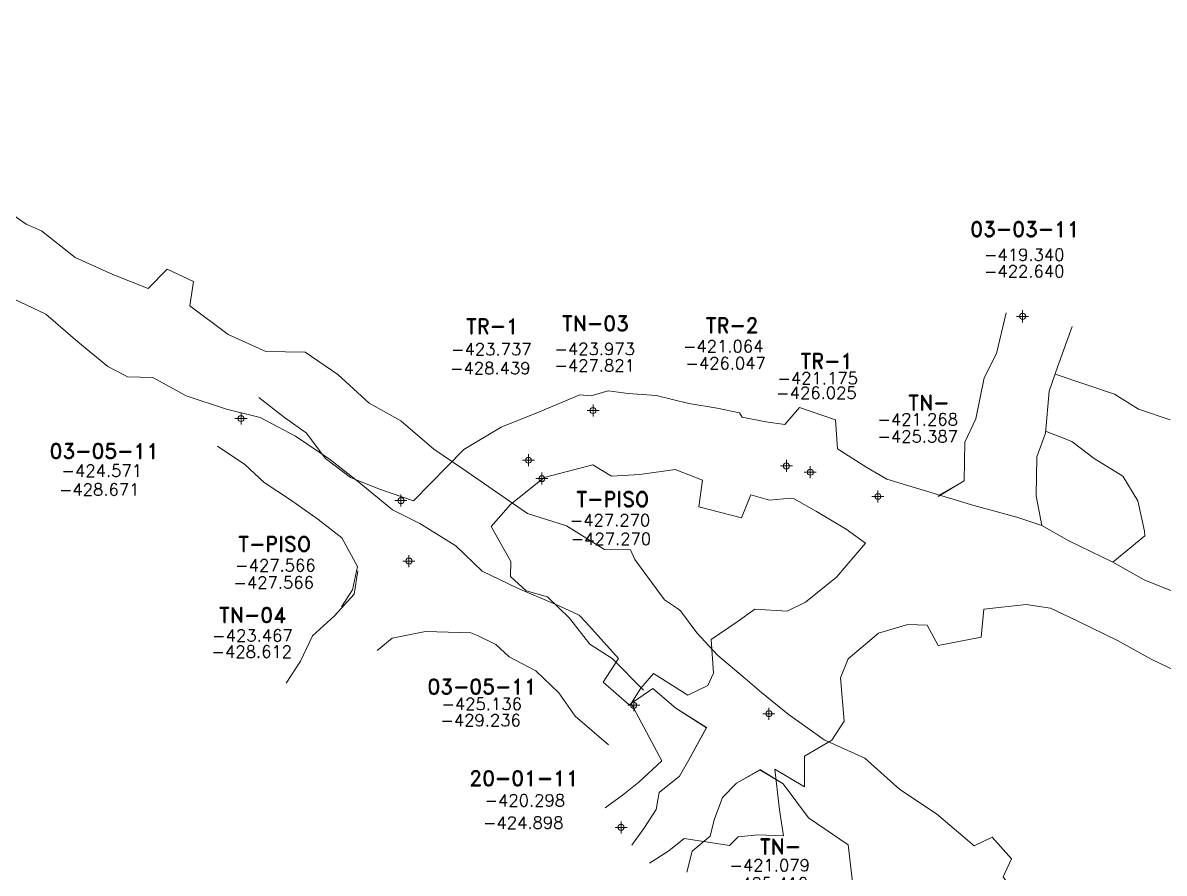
# Model space of a CAD drawing. Extents: x -47776 to 11079, y 0 to 10209.
# Drawn here: x 10614.3 to 10709.2, y 9893.2 to 9963.8 of the extents above; entities that cross this region are included whole.
import ezdxf
from ezdxf.enums import TextEntityAlignment as Align

# ---------------------------------------------------------------- set-up
doc = ezdxf.new("R2010")
doc.units = 0
doc.header["$MEASUREMENT"] = 0
doc.header["$PDMODE"] = 34
doc.header["$PDSIZE"] = 0.5
for name, color, linetype in [('arriba', 7, 'Continuous'), ('F-480-7606-W-SCR', 5, 'Continuous'), ('R-480-7804-NW-FIC', 240, 'Continuous'), ('R-480-7804-NW-SCR', 240, 'Continuous')]:
    doc.layers.add(name, color=color, linetype=linetype)
doc.styles.add('ROMAND', font='ROMAND.SHX')
doc.styles.add('ROMANS', font='ROMANS.SHX', dxfattribs={"width": 2.5})

# ---------------------------------------------------------------- blocks, each defined once
blk = doc.blocks.new('F2')
at = {"lineweight": 0}
blk.add_point((0, 0), dxfattribs=at)
at = {"lineweight": 0, "style": 'ROMAND'}
for tag, height, p in [('NOMBRE', 1.25, (0.201, 6.617)), ('CIELO', 1, (0.136, 4.616)), ('PISO', 1, (0.136, 3.247))]:
    blk.add_attdef(tag, text='', height=height, dxfattribs=at).set_placement(p, align=Align.CENTER)
at = {"lineweight": 0, "style": 'ROMANS', "flags": 1}
for tag, p in [('MINA', (-0.074, -3.255)), ('LOCALIZACION', (-0.074, -4.928)), ('ESTRUCTURA', (-0.074, -6.618)), ('NIVEL', (-0.074, -8.29)), ('OBRA', (-0.074, -10.121)), ('FECHA', (-0.074, -11.793)), ('ATRAS', (-0.074, -13.483)), ('TOPOGRAFO', (2.675, -15.297))]:
    blk.add_attdef(tag, text='', height=1.25, dxfattribs=at).set_placement(p, align=Align.CENTER)

msp = doc.modelspace()

# ---------------------------------------------------------------- linework, layer by layer
at = {"layer": 'arriba', "color": 4, "linetype": 'Continuous', "lineweight": 0}
msp.add_polyline3d([(10636.202, 9908.942, -424.46), (10637.402, 9910.782, -423.339), (10638.405, 9912.869, -420.313), (10640.217, 9914.548, -421.281), (10641.861, 9916.337, -423.449), (10642.173, 9918.279, -423.85)], dxfattribs=at)
at = {"layer": 'F-480-7606-W-SCR', "color": 5, "linetype": 'Continuous', "lineweight": 0}
for points in [[(10582.124, 9963.815, -410.91), (10584.529, 9962.815, -410.839), (10586.435, 9961.494, -411.835), (10589.268, 9960.595, -410.429), (10592.807, 9958.882, -411.621), (10596.047, 9957.661, -411.214), (10599.263, 9955.889, -412.507), (10602.458, 9953.904, -411.8), (10605.487, 9952.228, -411.893), (10608.878, 9949.466, -411.684), (10612.256, 9948.511, -411.378), (10613.234, 9948.007, -411.475), (10613.5, 9947.869, -411.475), (10614.6, 9947.077, -411.872), (10615.881, 9946.529, -411.169), (10618.661, 9944.307, -411.063), (10621.792, 9942.917, -411.656), (10624.738, 9941.734, -411.95), (10626.324, 9943.346, -411.547), (10628.491, 9942.321, -411.546), (10628.191, 9940.291, -411.542)], [(10582.124, 9963.815, -415.31), (10584.529, 9962.815, -415.739), (10586.435, 9961.494, -415.735), (10589.268, 9960.595, -415.529), (10592.807, 9958.882, -415.421), (10596.047, 9957.661, -415.614), (10599.263, 9955.889, -415.707), (10602.458, 9953.904, -415.8), (10605.487, 9952.228, -415.993), (10608.878, 9949.466, -415.984), (10612.256, 9948.511, -416.178), (10613.234, 9948.007, -416.175), (10613.5, 9947.869, -416.175), (10614.6, 9947.077, -416.072), (10615.881, 9946.529, -415.969), (10618.661, 9944.307, -415.963), (10621.792, 9942.917, -416.056), (10624.738, 9941.734, -416.05), (10626.324, 9943.346, -416.047), (10628.491, 9942.321, -416.046), (10628.191, 9940.291, -416.042)], [(10586.426, 9955.085, -415.529), (10590.331, 9954.083, -415.421), (10593.205, 9952.151, -415.614), (10596.833, 9951.179, -415.707), (10599.982, 9949.104, -415.8), (10602.92, 9947.252, -415.993), (10606.448, 9944.756, -415.984), (10609.276, 9942.735, -416.178), (10608.998, 9941.804, -416.175), (10610.871, 9940.958, -416.175), (10611.849, 9941.745, -416.072), (10613.084, 9941.108, -415.969), (10616.232, 9939.597, -415.963), (10618.904, 9937.318, -416.056), (10621.392, 9935.247, -416.05), (10622.76, 9934.541, -416.047), (10623.027, 9934.403, -416.046), (10625.119, 9934.337, -416.042)], [(10586.426, 9955.085, -410.429), (10590.331, 9954.083, -411.621), (10593.205, 9952.151, -411.214), (10596.833, 9951.179, -412.507), (10599.982, 9949.104, -411.8), (10602.92, 9947.252, -411.893), (10606.448, 9944.756, -411.684), (10609.276, 9942.735, -411.378), (10608.998, 9941.804, -411.475), (10610.871, 9940.958, -411.475), (10611.849, 9941.745, -411.872), (10613.084, 9941.108, -411.169), (10616.232, 9939.597, -411.063), (10618.904, 9937.318, -411.656), (10621.392, 9935.247, -411.95), (10622.76, 9934.541, -411.547), (10623.027, 9934.403, -411.546), (10625.119, 9934.337, -411.542)], [(10628.191, 9940.291, -411.542), (10631.384, 9937.923, -411.415), (10634.528, 9936.497, -411.536), (10637.772, 9936.457, -411.174), (10640.494, 9934.593, -411.697), (10643.098, 9932.203, -411.616), (10645.742, 9930.756, -411.647), (10648.485, 9928.392, -411.663), (10650.897, 9926.76, -411.58)], [(10628.191, 9940.291, -416.042), (10631.384, 9937.923, -416.515), (10634.528, 9936.497, -416.536), (10637.772, 9936.457, -416.374), (10640.494, 9934.593, -416.097), (10643.098, 9932.203, -416.216), (10645.742, 9930.756, -416.147), (10648.485, 9928.392, -416.463), (10650.897, 9926.76, -416.28)], [(10625.119, 9934.337, -411.542), (10627.881, 9932.808, -411.415), (10631.25, 9931.712, -411.536), (10634.042, 9931.012, -411.174), (10636.99, 9929.478, -411.697), (10639.877, 9927.501, -411.616), (10642.239, 9925.641, -411.647), (10645.038, 9923.36, -411.663), (10647.311, 9922.201, -411.58)], [(10625.119, 9934.337, -416.042), (10627.881, 9932.808, -416.515), (10631.25, 9931.712, -416.536), (10634.042, 9931.012, -416.374), (10636.99, 9929.478, -416.097), (10639.877, 9927.501, -416.216), (10642.239, 9925.641, -416.147), (10645.038, 9923.36, -416.463), (10647.311, 9922.201, -416.28)], [(10650.897, 9926.76, -411.58), (10653.771, 9924.753, -412.079), (10656.253, 9923.056, -412.279), (10659.51, 9922.021, -412.179), (10662.666, 9920.048, -411.878), (10664.806, 9920.019, -411.778), (10665.187, 9919.21, -411.578), (10667.652, 9915.873, -411.578), (10668.735, 9915.148, -411.478), (10668.971, 9914.962, -411.478), (10670.329, 9913.131, -411.877), (10672.047, 9911.271, -411.977), (10674.343, 9909.338, -411.777), (10675.711, 9908.162, -412.183)], [(10650.897, 9926.76, -416.28), (10653.771, 9924.753, -416.479), (10656.253, 9923.056, -416.379), (10659.51, 9922.021, -416.479), (10662.666, 9920.048, -416.478), (10664.806, 9920.019, -416.078), (10665.187, 9919.21, -415.978), (10667.652, 9915.873, -415.778), (10668.735, 9915.148, -415.678), (10668.971, 9914.962, -415.678), (10670.329, 9913.131, -415.677), (10672.047, 9911.271, -415.777), (10674.343, 9909.338, -415.777), (10675.711, 9908.162, -415.883)], [(10647.311, 9922.201, -416.28), (10650.31, 9920.351, -416.479), (10652.482, 9918.261, -416.379), (10655.43, 9916.833, -416.479), (10658.957, 9915.332, -416.478), (10660.54, 9914.595, -416.078), (10661.107, 9914.022, -415.978), (10663.819, 9910.999, -415.778), (10662.559, 9909.041, -415.678), (10664.709, 9907.132, -415.678), (10666.682, 9908.493, -415.677), (10668.585, 9906.869, -415.777)], [(10647.311, 9922.201, -411.58), (10650.31, 9920.351, -412.079), (10652.482, 9918.261, -412.279), (10655.43, 9916.833, -412.179), (10658.957, 9915.332, -411.878), (10660.54, 9914.595, -411.778), (10661.107, 9914.022, -411.578), (10663.819, 9910.999, -411.578), (10662.559, 9909.041, -411.478), (10664.709, 9907.132, -411.478), (10666.682, 9908.493, -411.877), (10668.585, 9906.869, -411.977), (10671.129, 9905.25, -411.777)], [(10675.711, 9908.162, -412.183), (10677.917, 9906.363, -411.915), (10680.92, 9904.229, -412.055), (10684.278, 9902.721, -411.994), (10687.211, 9900.103, -412.037), (10690.245, 9898.076, -412.377), (10693.363, 9895.422, -412.322), (10694.872, 9896.138, -412.035), (10696.469, 9894.347, -412.038), (10695.799, 9892.859, -411.461), (10697.797, 9890.021, -411.199), (10697.797, 9890.021, -411.199), (10697.797, 9890.021, -411.199), (10700.529, 9886.357, -411.549), (10702.764, 9882.749, -411.194), (10705.161, 9880.086, -411.334)], [(10675.711, 9908.162, -415.883), (10677.917, 9906.363, -416.015), (10680.92, 9904.229, -416.355), (10684.278, 9902.721, -416.394), (10687.211, 9900.103, -416.237), (10690.245, 9898.076, -416.177), (10693.363, 9895.422, -416.122), (10694.872, 9896.138, -416.135), (10696.469, 9894.347, -416.138), (10695.799, 9892.859, -416.161), (10697.797, 9890.021, -416.199), (10697.797, 9890.021, -416.199), (10697.797, 9890.021, -416.199), (10700.529, 9886.357, -416.149), (10702.764, 9882.749, -416.494), (10705.161, 9880.086, -416.634)], [(10668.585, 9906.869, -415.777), (10671.127, 9905.236, -415.757)], [(10664.941, 9895.491, -410.588), (10665.994, 9896.945, -410.714), (10666.957, 9898.444, -410.241), (10667.208, 9899.855, -410.695), (10668.886, 9901.22, -411.357), (10669.673, 9902.587, -411.548), (10671.129, 9905.25, -411.777)], [(10664.941, 9895.491, -414.688), (10665.994, 9896.945, -414.714), (10666.957, 9898.444, -414.241), (10667.208, 9899.855, -414.695), (10668.886, 9901.22, -415.257), (10669.673, 9902.587, -415.348), (10671.127, 9905.236, -415.757)], [(10669.513, 9893.232, -414.688), (10669.939, 9894.997, -414.714), (10671.44, 9896.229, -414.241), (10671.781, 9897.597, -414.695), (10672.473, 9899.449, -415.257), (10673.618, 9900.638, -415.348), (10675.558, 9901.738, -415.374)], [(10669.513, 9893.232, -410.588), (10669.939, 9894.997, -410.714), (10671.44, 9896.229, -410.241), (10671.781, 9897.597, -410.695), (10672.473, 9899.449, -411.357), (10673.618, 9900.638, -411.548), (10675.616, 9901.731, -411.474)], [(10675.558, 9901.738, -415.374), (10675.558, 9901.738, -415.374), (10677.497, 9900.585, -416.355), (10679.622, 9897.765, -416.394), (10682.897, 9895.512, -416.237)], [(10675.616, 9901.731, -411.474), (10675.616, 9901.731, -411.474), (10677.497, 9900.585, -412.055), (10679.622, 9897.765, -411.994), (10682.897, 9895.512, -412.037)], [(10679.25, 9885.468, -411.308), (10679.25, 9885.468, -411.308), (10679.913, 9887.806, -410.866), (10680.305, 9890.568, -411.304), (10683.346, 9891.718, -409.741), (10682.897, 9895.512, -412.037)], [(10679.25, 9885.468, -414.908), (10679.25, 9885.468, -414.908), (10679.913, 9887.806, -414.966), (10680.305, 9890.568, -415.104), (10683.346, 9891.718, -415.341), (10682.897, 9895.512, -416.237)]]:
    msp.add_polyline3d(points, dxfattribs=at)
at = {"layer": 'R-480-7804-NW-SCR', "color": 240, "linetype": 'Continuous', "lineweight": 0}
for points in [[(10696.032, 9939.708, -422.64), (10695.237, 9936.329, -422.497), (10694.211, 9934.313, -422.684), (10693.515, 9930.913, -423.14), (10692.607, 9928.974, -423.514), (10692.557, 9925.746, -424.632), (10690.389, 9924.458, -424.74)], [(10696.032, 9939.708, -419.34), (10695.237, 9936.329, -419.197), (10694.211, 9934.313, -419.484), (10693.515, 9930.913, -419.84), (10692.607, 9928.974, -420.014), (10692.557, 9925.746, -421.132), (10690.407, 9924.529, -420.94)], [(10701.518, 9938.584, -419.34), (10700.331, 9935.285, -419.197), (10699.599, 9933.208, -419.484), (10699.294, 9929.729, -419.84), (10698.582, 9927.749, -420.014), (10698.533, 9924.521, -421.132), (10699.008, 9922.05, -420.732)], [(10701.518, 9938.584, -422.64), (10700.331, 9935.285, -422.497), (10699.599, 9933.208, -422.684), (10699.294, 9929.729, -423.14), (10698.582, 9927.749, -423.514), (10698.533, 9924.521, -424.632), (10699.008, 9922.05, -425.132)], [(10700.1, 9934.628, -415.641), (10705.036, 9932.963, -416.627), (10707.036, 9931.702, -416.843), (10709.674, 9930.815, -418.219), (10709.674, 9930.815, -418.219), (10709.674, 9930.815, -418.219)], [(10700.1, 9934.628, -420.941), (10705.036, 9932.963, -421.127), (10707.036, 9931.702, -421.443), (10709.674, 9930.815, -422.219), (10709.674, 9930.815, -422.219), (10709.674, 9930.815, -422.219)], [(10660.602, 9932.893, -423.805), (10661.546, 9932.821, -423.809), (10662.957, 9933.246, -423.209), (10664.637, 9933.003, -422.978), (10666.944, 9932.836, -422.6), (10669.658, 9932.176, -422.284), (10672.022, 9931.793, -421.698), (10673.878, 9931.412, -421.851), (10674.11, 9931.058, -421.828), (10676.064, 9930.657, -421.874), (10677.646, 9930.434, -421.15), (10678.869, 9931.845, -421.219), (10681.849, 9930.83, -421.195)], [(10660.602, 9932.893, -427.805), (10661.546, 9932.821, -427.709), (10662.957, 9933.246, -427.609), (10664.637, 9933.003, -427.478), (10666.944, 9932.836, -427.4), (10669.658, 9932.176, -426.984), (10672.022, 9931.793, -426.498), (10673.878, 9931.412, -426.251), (10674.11, 9931.058, -426.228), (10676.064, 9930.657, -426.074), (10677.646, 9930.434, -425.95), (10678.869, 9931.845, -425.919), (10681.855, 9930.83, -425.895)], [(10633.94, 9932.688, -424.571), (10636.064, 9931.017, -424.561), (10637.871, 9929.747, -424.354), (10639.465, 9927.607, -425.145)], [(10633.94, 9932.688, -428.671), (10636.064, 9931.017, -428.661), (10637.871, 9929.747, -428.654), (10639.465, 9927.607, -428.545)], [(10646.795, 9924.09, -423.277), (10650.958, 9928.352, -423.853), (10654.083, 9930.227, -423.746), (10657.304, 9931.528, -423.923), (10660.602, 9932.893, -423.805)], [(10646.795, 9924.09, -428.577), (10650.958, 9928.352, -428.253), (10654.083, 9930.227, -428.246), (10657.304, 9931.528, -428.023), (10660.602, 9932.893, -427.805)], [(10681.856, 9930.817, -421.195), (10682.018, 9928.423, -420.94), (10684.447, 9926.876, -421.056), (10686.12, 9925.898, -421.331), (10693.344, 9923.698, -421.386)], [(10681.856, 9930.817, -425.895), (10682.018, 9928.423, -426.04), (10684.447, 9926.876, -425.656), (10686.12, 9925.898, -425.531), (10693.343, 9923.698, -425.586)], [(10699.308, 9929.886, -415.641), (10701.492, 9929.022, -416.627), (10703.358, 9927.613, -416.843), (10705.735, 9926.147, -418.299), (10706.97, 9924.095, -418.412), (10707.522, 9921.582, -419.207)], [(10699.308, 9929.886, -420.941), (10701.492, 9929.022, -421.127), (10703.358, 9927.613, -421.443), (10705.735, 9926.147, -421.899), (10706.97, 9924.095, -422.412), (10707.522, 9921.582, -422.707)], [(10630.511, 9928.647, -424.571), (10632.764, 9927.129, -424.561), (10634.377, 9925.629, -424.354), (10636.554, 9924.176, -425.145)], [(10630.511, 9928.647, -428.671), (10632.764, 9927.129, -428.661), (10634.377, 9925.629, -428.654), (10636.554, 9924.176, -428.545)], [(10639.465, 9927.607, -425.145), (10641.551, 9926.042, -424.176), (10643.953, 9925.059, -423.127), (10646.795, 9924.09, -423.277)], [(10639.465, 9927.607, -428.545), (10641.551, 9926.042, -428.476), (10643.953, 9925.059, -428.627), (10646.795, 9924.09, -428.577)], [(10653.245, 9921.977, -423.788), (10653.245, 9921.977, -423.788), (10654.85, 9923.786, -423.853), (10657.651, 9926.042, -423.746), (10661.689, 9927.075, -423.209)], [(10653.245, 9921.977, -428.588), (10654.85, 9923.786, -428.253), (10657.651, 9926.042, -428.246), (10661.689, 9927.075, -427.609)], [(10661.689, 9927.075, -427.609), (10663.229, 9926.146, -427.478), (10665.596, 9926.273, -427.4), (10668.532, 9926.691, -426.984), (10670.795, 9925.817, -426.498), (10670.493, 9923.605, -426.251), (10674.043, 9922.688, -426.228), (10674.816, 9924.583, -426.074), (10676.359, 9924.164, -425.95), (10678.12, 9924.313, -425.919), (10678.413, 9924.253, -425.895)], [(10661.689, 9927.075, -423.209), (10663.229, 9926.146, -422.978), (10665.596, 9926.273, -422.6), (10668.532, 9926.691, -422.284), (10670.795, 9925.817, -421.698), (10670.493, 9923.605, -421.851), (10674.043, 9922.688, -421.828), (10674.816, 9924.583, -421.874), (10676.359, 9924.164, -421.15), (10678.12, 9924.313, -421.219), (10678.413, 9924.253, -421.195)], [(10636.554, 9924.176, -425.145), (10638.848, 9922.569, -424.176), (10640.821, 9921.034, -423.127), (10642.118, 9918.631, -423.277)], [(10636.554, 9924.176, -428.545), (10638.848, 9922.569, -428.476), (10640.821, 9921.034, -428.627), (10642.118, 9918.631, -428.577)], [(10678.413, 9924.253, -425.895), (10680.28, 9923.205, -426.04), (10682.742, 9921.753, -425.656), (10684.351, 9920.585, -425.531), (10684.351, 9920.585, -425.531)], [(10678.413, 9924.253, -421.195), (10680.28, 9923.205, -420.94), (10682.742, 9921.753, -421.056), (10684.351, 9920.585, -421.331), (10684.351, 9920.585, -421.331)], [(10693.343, 9923.698, -425.586), (10696.926, 9922.737, -425.497), (10699.008, 9922.05, -425.132), (10701.252, 9920.777, -425.063)], [(10693.343, 9923.698, -421.386), (10693.344, 9923.698, -421.386), (10696.926, 9922.737, -421.297), (10699.008, 9922.05, -420.732), (10701.252, 9920.777, -420.463)], [(10657.912, 9916.109, -424.176), (10656.136, 9916.618, -424.106), (10654.85, 9917.798, -423.572), (10654.865, 9919.051, -423.661), (10653.245, 9921.977, -423.788)], [(10657.912, 9916.109, -428.776), (10656.136, 9916.618, -428.606), (10654.85, 9917.798, -428.772), (10654.865, 9919.051, -428.761), (10653.245, 9921.977, -428.588)], [(10707.522, 9921.582, -419.207), (10707.522, 9921.582, -419.207), (10707.522, 9921.582, -419.207), (10707.522, 9921.582, -419.207), (10707.546, 9921.2, -419.339), (10704.899, 9919.003, -420.518)], [(10707.522, 9921.582, -422.707), (10707.522, 9921.582, -422.707), (10707.522, 9921.582, -422.707), (10707.522, 9921.582, -422.707), (10707.546, 9921.2, -423.439), (10704.899, 9919.003, -425.018)], [(10679.363, 9915.687, -420.464), (10681.938, 9917.742, -420.952), (10684.351, 9920.585, -421.331), (10684.351, 9920.585, -421.331), (10684.351, 9920.585, -421.331)], [(10679.363, 9915.687, -425.164), (10681.938, 9917.742, -425.052), (10684.351, 9920.585, -425.531), (10684.351, 9920.585, -425.531), (10684.351, 9920.585, -425.531)], [(10701.252, 9920.777, -420.463), (10704.899, 9919.003, -420.518), (10707.509, 9917.523, -420.421), (10710.463, 9916.33, -420.303), (10713.497, 9915.319, -420.085), (10716.542, 9914.085, -419.858), (10716.633, 9914.045, -419.848), (10722.947, 9911.91, -419.08)], [(10701.252, 9920.777, -425.063), (10704.899, 9919.003, -425.018), (10707.509, 9917.523, -424.621), (10710.463, 9916.33, -424.303), (10713.497, 9915.319, -423.985), (10716.542, 9914.085, -423.858), (10716.542, 9914.085, -423.858), (10722.947, 9911.91, -423.88)], [(10640.803, 9915.301, -428.385), (10641.726, 9916.7, -428.401), (10642.118, 9918.631, -428.577)], [(10640.803, 9915.301, -423.885), (10641.726, 9916.7, -423.901), (10642.118, 9918.631, -423.277)], [(10665.896, 9908.373, -425.136), (10663.299, 9910.99, -424.15), (10661.448, 9912.178, -424.597), (10659.746, 9914.339, -424.136), (10657.912, 9916.109, -424.176)], [(10665.896, 9908.373, -429.236), (10663.299, 9910.99, -429.25), (10661.448, 9912.178, -428.997), (10659.746, 9914.339, -428.836), (10657.912, 9916.109, -428.776)], [(10662.72, 9898.6, -420.298), (10664.265, 9899.71, -419.937), (10665.513, 9900.71, -419.27), (10667.417, 9902.491, -420.324), (10664.884, 9907.253, -421.045), (10665.664, 9908.518, -421.174), (10666.725, 9909.752, -421.408), (10669.584, 9907.942, -421.53), (10671.238, 9908.755, -421.268), (10671.706, 9909.77, -420.589), (10671.517, 9912.565, -420.722), (10673.67, 9914.034, -420.776), (10675.137, 9915.081, -420.713), (10677.823, 9914.927, -420.555), (10679.363, 9915.687, -420.464)], [(10662.72, 9898.6, -424.898), (10664.265, 9899.71, -424.937), (10665.513, 9900.71, -424.97), (10667.417, 9902.491, -425.224), (10664.884, 9907.253, -425.645), (10665.664, 9908.518, -425.574), (10666.725, 9909.752, -425.608), (10669.584, 9907.942, -425.43), (10671.238, 9908.755, -425.268), (10671.706, 9909.77, -425.189), (10671.517, 9912.565, -425.322), (10673.67, 9914.034, -425.276), (10675.137, 9915.081, -425.213), (10677.823, 9914.927, -425.055), (10679.363, 9915.687, -425.164)], [(10687.872, 9913.815, -420.398), (10687.872, 9913.815, -420.398), (10687.872, 9913.815, -420.398), (10687.872, 9913.815, -420.398), (10689.465, 9913.754, -420.97), (10690.391, 9912.071, -421.197), (10693.945, 9912.781, -421.188), (10694.182, 9915.103, -421.386), (10697.686, 9915.477, -421.297), (10699.726, 9915.187, -420.732), (10701.949, 9914.113, -420.463)], [(10687.872, 9913.815, -424.898), (10687.872, 9913.815, -424.898), (10687.872, 9913.815, -424.898), (10687.872, 9913.815, -424.898), (10689.465, 9913.754, -425.27), (10690.391, 9912.071, -425.397), (10693.945, 9912.782, -425.388), (10694.182, 9915.103, -425.586), (10697.686, 9915.477, -425.497), (10699.726, 9915.187, -425.132), (10701.949, 9914.113, -425.063)], [(10643.776, 9911.661, -423.885), (10645.015, 9912.673, -423.901), (10647.774, 9913.247, -423.728)], [(10643.776, 9911.661, -428.385), (10645.015, 9912.673, -428.401), (10647.774, 9913.247, -428.428)], [(10654.726, 9911.143, -424.176), (10653.641, 9912.17, -424.106), (10652.11, 9912.914, -423.572), (10651.538, 9913.12, -423.661), (10647.774, 9913.247, -423.728)], [(10654.726, 9911.143, -428.776), (10653.641, 9912.17, -428.606), (10652.11, 9912.914, -428.772), (10651.538, 9913.12, -428.761), (10647.774, 9913.247, -428.428)], [(10682.9, 9910.965, -420.464), (10685.416, 9913.099, -420.952), (10687.872, 9913.815, -420.398), (10687.872, 9913.815, -420.398), (10687.872, 9913.815, -420.398)], [(10682.9, 9910.965, -425.164), (10685.416, 9913.099, -425.052), (10687.872, 9913.815, -424.898), (10687.872, 9913.815, -424.898), (10687.872, 9913.815, -424.898)], [(10701.949, 9914.113, -420.463), (10701.949, 9914.113, -420.463), (10705.289, 9912.491, -420.421), (10708.081, 9910.932, -420.303), (10710.954, 9909.555, -420.085), (10714.08, 9908.504, -419.858), (10714.171, 9908.464, -419.848), (10720.42, 9906.03, -419.08)], [(10701.949, 9914.113, -425.063), (10701.949, 9914.113, -425.063), (10705.289, 9912.491, -424.621), (10708.081, 9910.932, -424.303), (10710.954, 9909.555, -423.985), (10714.08, 9908.504, -423.858), (10714.08, 9908.504, -423.858), (10720.42, 9906.03, -423.88)], [(10662.98, 9903.828, -425.136), (10660.221, 9906.192, -424.15), (10658.856, 9908.137, -424.597), (10656.938, 9909.962, -424.136), (10654.726, 9911.143, -424.176)], [(10662.98, 9903.828, -429.236), (10660.221, 9906.192, -429.25), (10658.856, 9908.137, -428.997), (10656.938, 9909.962, -428.836), (10654.726, 9911.143, -428.776)], [(10666.408, 9893.995, -420.298), (10668.016, 9895.027, -419.937), (10669.264, 9896.027, -419.27), (10673.044, 9895.467, -420.324), (10673.761, 9896.17, -421.045), (10675.416, 9896.342, -421.174), (10677.54, 9896.25, -421.408), (10677.211, 9898.42, -421.53), (10676.802, 9901.809, -421.268), (10679.271, 9900.326, -420.589), (10679.269, 9902.887, -420.722), (10681.548, 9904.2, -420.776), (10682.577, 9905.794, -420.713), (10682.262, 9909.385, -420.555), (10682.9, 9910.965, -420.464)], [(10666.408, 9893.995, -424.898), (10668.016, 9895.027, -424.937), (10669.264, 9896.027, -424.97), (10673.044, 9895.467, -425.224), (10673.761, 9896.17, -425.645), (10675.416, 9896.342, -425.574), (10677.54, 9896.25, -425.608), (10677.211, 9898.42, -425.43), (10676.802, 9901.809, -425.268), (10679.271, 9900.326, -425.189), (10679.269, 9902.887, -425.322), (10681.548, 9904.2, -425.276), (10682.577, 9905.794, -425.213), (10682.262, 9909.385, -425.055), (10682.9, 9910.965, -425.164)]]:
    msp.add_polyline3d(points, dxfattribs=at)

# ---------------------------------------------------------------- block references
at = {"layer": 'R-480-7804-NW-FIC', "color": 2, "linetype": 'Continuous', "lineweight": 0}
for p, values in [((10697.403, 9939.427, -419.34), {'NOMBRE': '03-03-11', 'CIELO': '-419.340', 'PISO': '-422.640'}), ((10661.705, 9931.599, -423.973), {'NOMBRE': 'TN-03', 'CIELO': '-423.973', 'PISO': '-427.821'})]:
    msp.add_blockref('F2', p, dxfattribs=at).add_auto_attribs(values)
ref = msp.add_blockref('F2', (10656.341, 9927.472, -423.737), dxfattribs=at)
ref.add_attrib('NOMBRE', 'TR-1', dxfattribs={"layer": '0', "lineweight": 0, "height": 1.25, "style": 'ROMAND'}).set_placement((10653.341, 9937.979, -423.737), align=Align.CENTER)
ref.add_attrib('CIELO', '-423.737', dxfattribs={"layer": '0', "lineweight": 0, "height": 1, "style": 'ROMAND'}).set_placement((10653.255, 9936.191, -423.737), align=Align.CENTER)
ref.add_attrib('PISO', '-428.439', dxfattribs={"layer": '0', "lineweight": 0, "height": 1, "style": 'ROMAND'}).set_placement((10653.17, 9934.616, -423.737), align=Align.CENTER)
ref = msp.add_blockref('F2', (10677.776, 9926.999, -421.064), dxfattribs=at)
ref.add_attrib('NOMBRE', 'TR-2', dxfattribs={"layer": '0', "lineweight": 0, "height": 1.25, "style": 'ROMAND'}).set_placement((10673.262, 9938.049, -421.064), align=Align.CENTER)
ref.add_attrib('CIELO', '-421.064', dxfattribs={"layer": '0', "lineweight": 0, "height": 1, "style": 'ROMAND'}).set_placement((10672.523, 9936.437, -421.064), align=Align.CENTER)
ref.add_attrib('PISO', '-426.047', dxfattribs={"layer": '0', "lineweight": 0, "height": 1, "style": 'ROMAND'}).set_placement((10672.724, 9935.026, -421.064), align=Align.CENTER)
ref = msp.add_blockref('F2', (10679.759, 9926.474, -421.175), dxfattribs=at)
ref.add_attrib('NOMBRE', 'TR-1', dxfattribs={"layer": '0', "lineweight": 0, "height": 1.25, "style": 'ROMAND'}).set_placement((10681.132, 9935.092, -421.175), align=Align.CENTER)
ref.add_attrib('CIELO', '-421.175', dxfattribs={"layer": '0', "lineweight": 0, "height": 1, "style": 'ROMAND'}).set_placement((10680.375, 9933.78, -421.175), align=Align.CENTER)
ref.add_attrib('PISO', '-426.025', dxfattribs={"layer": '0', "lineweight": 0, "height": 1, "style": 'ROMAND'}).set_placement((10680.274, 9932.57, -421.175), align=Align.CENTER)
ref = msp.add_blockref('F2', (10685.376, 9924.457, -421.268), dxfattribs=at)
ref.add_attrib('NOMBRE', 'TN-', dxfattribs={"layer": '0', "lineweight": 0, "height": 1.25, "style": 'ROMAND'}).set_placement((10689.607, 9931.621, -421.268), align=Align.CENTER)
ref.add_attrib('CIELO', '-421.268', dxfattribs={"layer": '0', "lineweight": 0, "height": 1, "style": 'ROMAND'}).set_placement((10688.687, 9930.367, -421.268), align=Align.CENTER)
ref.add_attrib('PISO', '-425.387', dxfattribs={"layer": '0', "lineweight": 0, "height": 1, "style": 'ROMAND'}).set_placement((10688.687, 9928.947, -421.268), align=Align.CENTER)
ref = msp.add_blockref('F2', (10632.452, 9930.934, -424.571), dxfattribs=at)
ref.add_attrib('NOMBRE', '03-05-11', dxfattribs={"layer": '0', "lineweight": 0, "height": 1.25, "style": 'ROMAND'}).set_placement((10621.099, 9927.602, -424.571), align=Align.CENTER)
ref.add_attrib('CIELO', '-424.571', dxfattribs={"layer": '0', "lineweight": 0, "height": 1, "style": 'ROMAND'}).set_placement((10620.885, 9926.103, -424.571), align=Align.CENTER)
ref.add_attrib('PISO', '-428.671', dxfattribs={"layer": '0', "lineweight": 0, "height": 1, "style": 'ROMAND'}).set_placement((10620.671, 9924.534, -424.571), align=Align.CENTER)
ref = msp.add_blockref('F2', (10657.45, 9925.945, -427.27), dxfattribs=at)
ref.add_attrib('NOMBRE', 'T-PISO', dxfattribs={"layer": '0', "lineweight": 0, "height": 1.25, "style": 'ROMAND'}).set_placement((10663.347, 9923.61, -427.27), align=Align.CENTER)
ref.add_attrib('CIELO', '-427.270', dxfattribs={"layer": '0', "lineweight": 0, "height": 1, "style": 'ROMAND'}).set_placement((10663.115, 9921.988, -427.27), align=Align.CENTER)
ref.add_attrib('PISO', '-427.270', dxfattribs={"layer": '0', "lineweight": 0, "height": 1, "style": 'ROMAND'}).set_placement((10663.192, 9920.442, -427.27), align=Align.CENTER)
ref = msp.add_blockref('F2', (10645.739, 9924.118, -427.566), dxfattribs=at)
ref.add_attrib('NOMBRE', 'T-PISO', dxfattribs={"layer": '0', "lineweight": 0, "height": 1.25, "style": 'ROMAND'}).set_placement((10635.243, 9919.878, -427.566), align=Align.CENTER)
ref.add_attrib('CIELO', '-427.566', dxfattribs={"layer": '0', "lineweight": 0, "height": 1, "style": 'ROMAND'}).set_placement((10635.314, 9918.237, -427.566), align=Align.CENTER)
ref.add_attrib('PISO', '-427.566', dxfattribs={"layer": '0', "lineweight": 0, "height": 1, "style": 'ROMAND'}).set_placement((10635.172, 9916.81, -427.566), align=Align.CENTER)
ref = msp.add_blockref('F2', (10646.406, 9919.095, -423.467), dxfattribs=at)
ref.add_attrib('NOMBRE', 'TN-04', dxfattribs={"layer": '0', "lineweight": 0, "height": 1.25, "style": 'ROMAND'}).set_placement((10633.405, 9913.976, -423.467), align=Align.CENTER)
ref.add_attrib('CIELO', '-423.467', dxfattribs={"layer": '0', "lineweight": 0, "height": 1, "style": 'ROMAND'}).set_placement((10633.405, 9912.408, -423.467), align=Align.CENTER)
ref.add_attrib('PISO', '-428.612', dxfattribs={"layer": '0', "lineweight": 0, "height": 1, "style": 'ROMAND'}).set_placement((10633.349, 9911.064, -423.467), align=Align.CENTER)
ref = msp.add_blockref('F2', (10665.086, 9907.111, -425.136), dxfattribs=at)
ref.add_attrib('NOMBRE', '03-05-11', dxfattribs={"layer": '0', "lineweight": 0, "height": 1.25, "style": 'ROMAND'}).set_placement((10652.495, 9908.031, -425.136), align=Align.CENTER)
ref.add_attrib('CIELO', '-425.136', dxfattribs={"layer": '0', "lineweight": 0, "height": 1, "style": 'ROMAND'}).set_placement((10652.452, 9906.717, -425.136), align=Align.CENTER)
ref.add_attrib('PISO', '-429.236', dxfattribs={"layer": '0', "lineweight": 0, "height": 1, "style": 'ROMAND'}).set_placement((10652.364, 9905.36, -425.136), align=Align.CENTER)
ref = msp.add_blockref('F2', (10676.323, 9906.404, -421.079), dxfattribs=at)
ref.add_attrib('NOMBRE', 'TN-', dxfattribs={"layer": '0', "lineweight": 0, "height": 1.25, "style": 'ROMAND'}).set_placement((10677.273, 9894.749, -421.079), align=Align.CENTER)
ref.add_attrib('CIELO', '-421.079', dxfattribs={"layer": '0', "lineweight": 0, "height": 1, "style": 'ROMAND'}).set_placement((10676.383, 9893.312, -421.079), align=Align.CENTER)
ref.add_attrib('PISO', '-425.410', dxfattribs={"layer": '0', "lineweight": 0, "height": 1, "style": 'ROMAND'}).set_placement((10676.246, 9891.807, -421.079), align=Align.CENTER)
ref = msp.add_blockref('F2', (10664.032, 9896.961, -420.298), dxfattribs=at)
ref.add_attrib('NOMBRE', '20-01-11', dxfattribs={"layer": '0', "lineweight": 0, "height": 1.25, "style": 'ROMAND'}).set_placement((10655.973, 9900.418, -420.298), align=Align.CENTER)
ref.add_attrib('CIELO', '-420.298', dxfattribs={"layer": '0', "lineweight": 0, "height": 1, "style": 'ROMAND'}).set_placement((10656.039, 9898.701, -420.298), align=Align.CENTER)
ref.add_attrib('PISO', '-424.898', dxfattribs={"layer": '0', "lineweight": 0, "height": 1, "style": 'ROMAND'}).set_placement((10655.906, 9896.852, -420.298), align=Align.CENTER)

doc.saveas('drawing.dxf')
